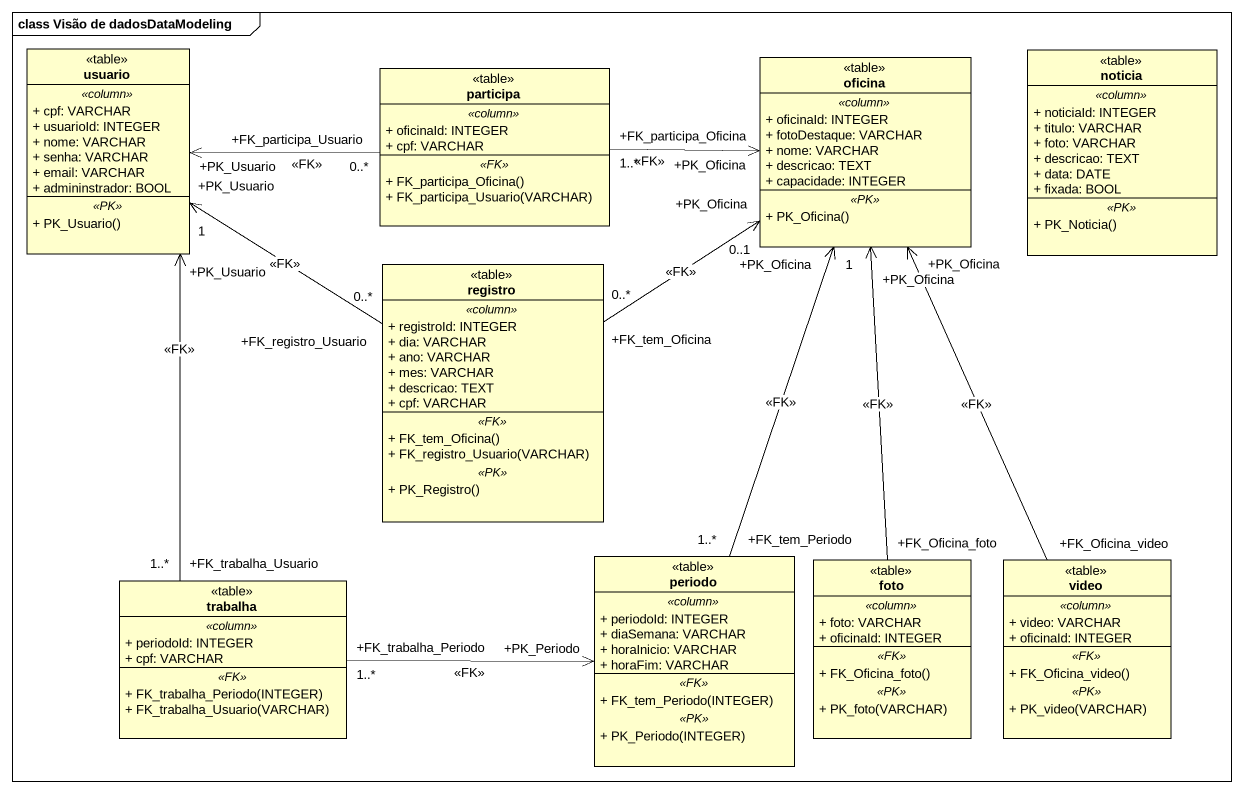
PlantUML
@startuml
mainframe class Visão de dadosDataModeling
hide circle
hide empty members
skinparam classAttributeIconSize 0
class usuario <<table>> {
  .. <<column>> ..
  + cpf: VARCHAR
  + usuarioId: INTEGER
  + nome: VARCHAR
  + senha: VARCHAR
  + email: VARCHAR
  + admininstrador: BOOL
  .. <<PK>> ..
  + PK_Usuario()
}
class participa <<table>> {
  .. <<column>> ..
  + oficinaId: INTEGER
  + cpf: VARCHAR
  .. <<FK>> ..
  + FK_participa_Oficina()
  + FK_participa_Usuario(VARCHAR)
}
class oficina <<table>> {
  .. <<column>> ..
  + oficinaId: INTEGER
  + fotoDestaque: VARCHAR
  + nome: VARCHAR
  + descricao: TEXT
  + capacidade: INTEGER
  .. <<PK>> ..
  + PK_Oficina()
}
class noticia <<table>> {
  .. <<column>> ..
  + noticiaId: INTEGER
  + titulo: VARCHAR
  + foto: VARCHAR
  + descricao: TEXT
  + data: DATE
  + fixada: BOOL
  .. <<PK>> ..
  + PK_Noticia()
}
class registro <<table>> {
  .. <<column>> ..
  + registroId: INTEGER
  + dia: VARCHAR
  + ano: VARCHAR
  + mes: VARCHAR
  + descricao: TEXT
  + cpf: VARCHAR
  .. <<FK>> ..
  + FK_tem_Oficina()
  + FK_registro_Usuario(VARCHAR)
  .. <<PK>> ..
  + PK_Registro()
}
class periodo <<table>> {
  .. <<column>> ..
  + periodoId: INTEGER
  + diaSemana: VARCHAR
  + horaInicio: VARCHAR
  + horaFim: VARCHAR
  .. <<FK>> ..
  + FK_tem_Periodo(INTEGER)
  .. <<PK>> ..
  + PK_Periodo(INTEGER)
}
class foto <<table>> {
  .. <<column>> ..
  + foto: VARCHAR
  + oficinaId: INTEGER
  .. <<FK>> ..
  + FK_Oficina_foto()
  .. <<PK>> ..
  + PK_foto(VARCHAR)
}
class video <<table>> {
  .. <<column>> ..
  + video: VARCHAR
  + oficinaId: INTEGER
  .. <<FK>> ..
  + FK_Oficina_video()
  .. <<PK>> ..
  + PK_video(VARCHAR)
}
class trabalha <<table>> {
  .. <<column>> ..
  + periodoId: INTEGER
  + cpf: VARCHAR
  .. <<FK>> ..
  + FK_trabalha_Periodo(INTEGER)
  + FK_trabalha_Usuario(VARCHAR)
}
participa "+FK_participa_Usuario\n0..*" -left-> "+PK_Usuario" usuario : <<FK>>
participa "+FK_participa_Oficina\n1..*" -right-> "+PK_Oficina" oficina : <<FK>>
registro "+FK_registro_Usuario\n0..*" -up-> "+PK_Usuario\n1" usuario : <<FK>>
registro "+FK_tem_Oficina\n0..*" -up-> "+PK_Oficina\n0..1" oficina : <<FK>>
periodo "+FK_tem_Periodo\n1..*" -up-> "+PK_Oficina\n1" oficina : <<FK>>
foto "+FK_Oficina_foto" -up-> "+PK_Oficina" oficina : <<FK>>
video "+FK_Oficina_video" -up-> "+PK_Oficina" oficina : <<FK>>
trabalha "+FK_trabalha_Usuario\n1..*" -up-> "+PK_Usuario" usuario : <<FK>>
trabalha "+FK_trabalha_Periodo\n1..*" -right-> "+PK_Periodo" periodo : <<FK>>
@enduml
